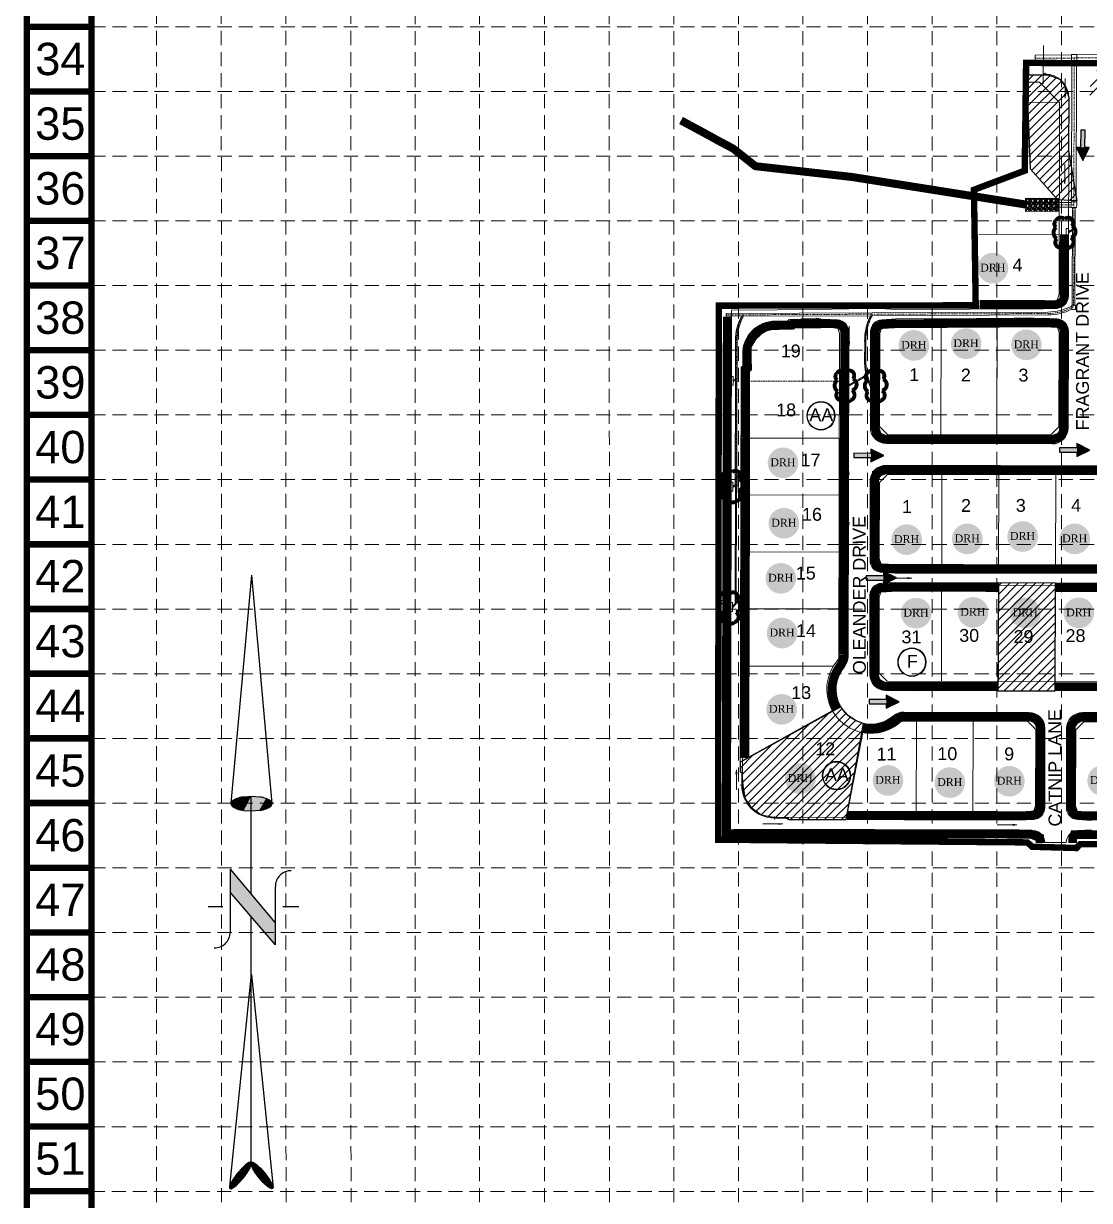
# Model space of a CAD drawing. Header units: inches. Extents: x 5975 to 9213, y 2836 to 8009.
# Drawn here: x 5977 to 7307, y 3797 to 5265 of the extents above; entities that cross this region are included whole.
import ezdxf
from ezdxf.enums import TextEntityAlignment as Align

# ---------------------------------------------------------------- set-up
doc = ezdxf.new("R2010")
doc.units = ezdxf.units.IN
doc.header["$MEASUREMENT"] = 0
for name, pattern in [('ACAD_ISO02W100', [15, 12, -3]), ('DASHED', [0.75, 0.5, -0.25]), ('DGN Style 3', [3.106412, 2.218866, -0.887546]), ('DGN Style 7', [4.437732, 1.996979, -0.887546, 0.66566, -0.887546]), ('HIDDEN', [0.375, 0.25, -0.125])]:
    doc.linetypes.add(name, pattern=pattern)
for name, color, linetype, lineweight in [('0520al - Level 11', 7, 'Continuous', 0), ('0520al - Level 14', 7, 'Continuous', 0), ('0520al - Level 3', 7, 'Continuous', 0), ('BLOCKS', 7, 'Continuous', 0), ('Level 14', 7, 'Continuous', 0), ('Level 47', 7, 'Continuous', 0), ('Level 50', 7, 'Continuous', 0), ('LOGO', 7, 'Continuous', 0), ('STORM', 5, 'Continuous', 0)]:
    doc.layers.add(name, color=color, linetype=linetype, lineweight=lineweight)
for name, color, linetype in [('ARROWS', 252, 'Continuous'), ('BASE', 7, 'Continuous'), ('EROSION BLANKETS', 84, 'Continuous'), ('GRID', 254, 'DASHED'), ('LEGEND', 7, 'Continuous'), ('LIMITS OF DISTURBANCE', 1, 'DASHED'), ('NARROW', 7, 'Continuous'), ('SODDED LOT', 2, 'Continuous')]:
    doc.layers.add(name, color=color, linetype=linetype)
doc.styles.add('DRHorton', font='dutcheb.ttf')
doc.styles.get("Standard").update_dxf_attribs({"font": 'ARIAL.TTF'})

# ---------------------------------------------------------------- blocks, each defined once
blk = doc.blocks.new('TICK')
at = {"layer": '0520al - Level 14', "color": 1, "linetype": 'Continuous', "lineweight": 0}
blk.add_line((0, -1.4), (0, 1.4), dxfattribs=at)
blk = doc.blocks.new('TICK_102')
at = {"layer": '0520al - Level 14', "color": 1, "linetype": 'Continuous', "lineweight": 0}
blk.add_line((0, -1.4), (0, 1.4), dxfattribs=at)
blk = doc.blocks.new('DRHorton')
h = blk.add_hatch(color=1)
h.paths.add_polyline_path([(78.7, 25.8, 1), (40.4, 25.8, 1)])
h.paths.add_polyline_path([(42.3, 17.9), (76.5, 17.9), (76.5, 34.9), (42.3, 34.9)], flags=24)
at = {"layer": 'BASE', "color": 176, "style": 'DRHorton'}
blk.add_text('DRH', height=9.81, dxfattribs=at).set_placement((59.4, 21.6), align=Align.CENTER)
blk = doc.blocks.new('North Arrow')
at = {"layer": 'NARROW'}
for p, q in [((32.43, 3.06), (32.43, 4.63)), ((28.77, -2.09), (34.02, 2.32)), ((36.18, 2.33), (30.46, 2.33)), ((36.16, 2.32), (31.04, -2.09)), ((0, 0), (22.36, 2)), ((39.1, 0.01), (59.96, 2.11)), ((0, 0), (22.33, -2.02)), ((31.2, -0.05), (21.66, -0.05)), ((21.66, -0.05), (21.66, -0.05)), ((57.45, -0.05), (33.41, -0.05)), ((59.83, -2.14), (39.04, -0.01)), ((57.69, -0.03), (57.77, -0.01)), ((57.77, -0.05), (57.69, -0.03)), ((28.77, -2.09), (34.95, -2.09)), ((32.43, -4.26), (32.43, -2.8))]:
    blk.add_line(p, q, dxfattribs=at)
blk.add_lwpolyline([(22.36, -2.03), (22.59, -1.93, 0.091577), (22.87, -1.44, 0.048306), (23.03, -0.75), (23.07, -0.01), (23.01, 0.82, 0.048306), (22.87, 1.42, 0.091577), (22.59, 1.91), (22.36, 2.01), (22.14, 1.91, 0.091577), (21.86, 1.42, 0.048306), (21.72, 0.82), (21.66, -0.01), (21.72, -0.83, 0.048306), (21.86, -1.44, 0.091577), (22.14, -1.93)], format="xyb", close=True, dxfattribs=at)
for points in [[(57.46, -0.03), (57.44, 0.08, -0.066818), (57.67, 0.47, -0.03073), (58.01, 0.84), (58.52, 1.29), (59.07, 1.7, -0.03073), (59.5, 1.95, -0.066818), (59.93, 2.1), (60.04, 2.06)], [(60.04, 2.06), (60.05, 1.95, -0.066818), (59.82, 1.56, -0.03073), (59.43, 1.14), (58.97, 0.74), (58.42, 0.33, -0.03073), (57.99, 0.08, -0.036692), (57.76, -0.02)], [(57.46, -0.04), (57.44, -0.15, 0.066818), (57.67, -0.54, 0.03073), (58.01, -0.9), (58.52, -1.36), (59.07, -1.77, 0.03073), (59.5, -2.02, 0.066818), (59.93, -2.17), (60.04, -2.13)], [(60.04, -2.13), (60.05, -2.01, 0.066818), (59.82, -1.63, 0.03073), (59.43, -1.2), (58.97, -0.8), (58.42, -0.4, 0.03073), (57.99, -0.15, 0.036692), (57.76, -0.05)]]:
    blk.add_lwpolyline(points, format="xyb", dxfattribs=at)
for centre, start, end in [((30.46, 3.86), 178.8769, 270), ((34.95, -3.62), 358.8769, 90)]:
    blk.add_arc(centre, 1.53, start, end, dxfattribs=at)
for points in [[(31.05, -2.09), (36.15, 2.36), (28.75, -2.06), (34.01, 2.36)], [(23.07, -0.05), (21.72, 0.82), (23.02, 0.75), (21.85, 1.42)], [(23.02, 0.75), (21.85, 1.42), (22.87, 1.44), (22.14, 1.91)], [(22.87, 1.44), (22.14, 1.91), (22.59, 1.91), (22.36, 2)], [(58.26, 1.07), (58.73, 0.57), (58.52, 1.3), (59.05, 0.81)], [(58.52, 1.3), (59.05, 0.81), (58.7, 1.42), (59.26, 0.99)], [(59.26, 1), (58.69, 1.42), (59.45, 1.15), (59, 1.65)], [(59.45, 1.15), (59, 1.65), (59.62, 1.34), (59.28, 1.82)], [(59.62, 1.34), (59.28, 1.82), (59.81, 1.55), (59.49, 1.95)], [(59.81, 1.55), (59.49, 1.95), (59.93, 1.73), (59.69, 2.04)], [(59.93, 1.73), (59.69, 2.04), (60.05, 1.94), (59.93, 2.1)], [(60.05, 1.94), (59.93, 2.1), (60.04, 2.06)], [(23.03, -0.76), (21.67, -0.05), (23.07, -0.05), (21.72, 0.82)], [(57.44, 0.08), (57.7, -0.01), (57.5, 0.21), (57.77, -0.01)], [(57.45, -0.04), (57.69, -0.02), (57.44, 0.08), (57.7, -0.01)], [(57.5, 0.21), (57.77, -0.01), (57.6, 0.39), (57.94, 0.06)], [(57.6, 0.39), (57.94, 0.06), (57.68, 0.5), (58.07, 0.13)], [(57.68, 0.5), (58.07, 0.13), (57.84, 0.66), (58.29, 0.26)], [(57.84, 0.66), (58.29, 0.26), (58.03, 0.86), (58.52, 0.41)], [(58.03, 0.86), (58.52, 0.41), (58.26, 1.07), (58.73, 0.57)], [(22.87, -1.44), (21.72, -0.87), (23.03, -0.76), (21.67, -0.05)], [(22.58, -1.93), (21.86, -1.45), (22.87, -1.44), (21.72, -0.87)], [(57.44, -0.14), (57.69, -0.02), (57.45, -0.04), (57.69, -0.02)], [(57.46, -0.19), (57.7, -0.03), (57.44, -0.14), (57.69, -0.02)], [(57.53, -0.33), (57.76, -0.05), (57.46, -0.19), (57.7, -0.03)], [(57.63, -0.48), (57.9, -0.1), (57.53, -0.33), (57.76, -0.05)], [(57.78, -0.66), (58.09, -0.2), (57.63, -0.48), (57.9, -0.1)], [(57.97, -0.87), (58.34, -0.35), (57.78, -0.66), (58.09, -0.2)], [(58.24, -1.11), (58.61, -0.54), (57.97, -0.87), (58.34, -0.35)], [(58.61, -1.43), (58.93, -0.77), (58.24, -1.11), (58.61, -0.54)], [(58.91, -1.64), (59.2, -1), (58.61, -1.43), (58.93, -0.77)], [(59.12, -1.79), (59.57, -1.36), (58.92, -1.65), (59.2, -1.01)], [(59.54, -1.32), (59.41, -1.18), (59.21, -1.01)], [(22.36, -2.01), (22.14, -1.93), (22.58, -1.93), (21.86, -1.45)], [(59.35, -1.93), (59.81, -1.62), (59.12, -1.79), (59.57, -1.36)], [(59.58, -2.05), (59.93, -1.79), (59.35, -1.93), (59.81, -1.62)], [(59.78, -2.13), (60.05, -2.01), (59.58, -2.05), (59.93, -1.79)], [(59.92, -2.17), (60.04, -2.13), (59.78, -2.13), (60.05, -2.01)]]:
    blk.add_solid(points, dxfattribs=at)
blk = doc.blocks.new('arrow')
blk.add_lwpolyline([(-67, -25.4), (-59.3, -25.4), (-59.6, -56.1), (-51.9, -56.2), (-51.6, -25.5), (-44, -25.5), (-55.3, -2.4), (-67, -25.4)], close=True)
at = {"color": 254}
for points in [[(-44, -25.5), (-67, -25.4), (-55.3, -2.4), (-67, -25.4)], [(-59.6, -56.1), (-51.9, -56.2), (-59.3, -25.4), (-51.6, -25.5)]]:
    blk.add_solid(points, dxfattribs=at)

msp = doc.modelspace()

# ---------------------------------------------------------------- hatches: boundary and pattern name
at = {"layer": 'LEGEND', "linetype": 'ACAD_ISO02W100'}
h = msp.add_hatch(dxfattribs=at)
h.set_pattern_fill('GRAVEL', color=240, scale=6.56794, style=0)
h.set_pattern_definition([(228.0128, (6759.8844, 4699.0739), (-52.54350757, -59.1114679), [0.883624, -87.47897]), (184.9697, (6759.29327, 4698.4171), (78.81528568, 6.5678828), [1.516327, -150.11634]), (132.5104, (6757.78264, 4698.28574), (65.67933802, -72.24739584), [1.06918, -105.84913]), (267.2737, (6755.22114, 4696.64376), (6.56791374, 131.3587999), [1.38083, -136.7022]), (292.8337, (6755.15546, 4695.2645), (-32.83976455, 78.8152552), [1.354014, -134.047535]), (357.2737, (6755.6809, 4694.01658), (-131.3587999, 6.56791374), [1.38083, -136.7022]), (37.6942, (6757.06017, 4693.9509), (-85.38326692, -65.67933596), [1.82608, -180.781554]), (72.2553, (6758.50511, 4695.06745), (45.97564997, 144.494653), [1.724005, -170.676594]), (121.4296, (6759.03055, 4696.70944), (-52.54357326, 85.38318607), [1.385507, -137.165336]), (175.2364, (6758.3081, 4697.89167), (72.2473451, -6.5678843), [1.58177, -77.5067]), (222.3974, (6756.73177, 4698.02303), (-78.815327054, -72.24728687), [2.04557, -202.511754]), (138.8141, (6761.7234, 4696.5781), (-45.97559864, 39.40762174), [0.69818, -69.119975]), (171.4692, (6761.19797, 4697.03784), (85.3832074, -13.13593175), [1.32828, -131.50008]), (225, (6759.8844, 4697.235), (-7e-16, -6.567942), [0.928845, -8.35962]), (203.1986, (6759.4246, 4698.023), (32.8396977, 13.1358885), [0.5002, -49.51974]), (291.8014, (6758.9649, 4697.826), (-6.5679393, 19.7038215), [0.70739, -34.66205]), (30.9638, (6759.2276, 4697.1692), (19.7038067, 13.1358961), [1.14892, -37.14842]), (161.5651, (6760.2128, 4697.7603), (13.1358826, -6.5679294), [0.830785, -19.938867]), (16.3895, (6755.15546, 4697.826), (65.67941342, 19.70377181), [1.16384, -115.22035]), (70.3462, (6756.272, 4698.1544), (-26.27172838, -72.2473529), [0.976397, -96.66305]), (293.1986, (6760.2128, 4699.0739), (-13.1358885, 32.8396977), [1.000396, -49.019544]), (343.6105, (6760.60685, 4698.1544), (-65.67941342, 19.70377181), [1.16384, -115.22035]), (339.444, (6755.1555, 4693.7539), (-32.8397116, 13.1358535), [1.12233, -54.994175]), (294.7751, (6756.20633, 4693.3598), (-32.8396482, 72.24736135), [0.940384, -93.098203]), (66.8014, (6760.27846, 4692.506), (13.1358885, 32.8396977), [1.000396, -49.019544]), (17.354, (6760.67253, 4693.42547), (-85.38323193, -26.27172348), [1.10099, -108.99775]), (69.444, (6757.0602, 4692.50596), (-13.1358535, -32.8397116), [0.561165, -55.55534]), (101.3099, (6759.8844, 4692.506), (-6.5679243, 26.2717645), [0.3349, -33.15515]), (165.9638, (6759.8187, 4692.8344), (19.7038233, -6.567927), [1.354014, -25.72629]), (186.009, (6758.5051, 4693.16275), (65.67939734, 6.56793542), [1.254805, -124.22551]), (303.6901, (6759.2276, 4696.578), (-6.5679487, 13.135877), [0.94724, -22.7338]), (353.1572, (6759.75302, 4695.78993), (111.65497409, -13.13593233), [1.65377, -163.722736]), (60.9454, (6761.395, 4695.5929), (-26.2717598, -45.9755818), [0.67621, -66.94487]), (90, (6761.7234, 4696.184), (-6.56794, 6.56794), [0.394076, -6.173864]), (120.2564, (6758.37375, 4693.3598), (26.271726, -45.9755954), [0.912444, -90.33229]), (48.0128, (6757.914, 4694.14794), (52.54350757, 59.1114679), [1.76725, -86.595345]), (0, (6759.096, 4695.4615), (6.56794, 6.56794), [1.707664, -4.860276]), (325.3048, (6760.8039, 4695.46153), (-65.67936127, 45.97563583), [1.038483, -102.80976]), (254.0546, (6761.6577, 4694.8704), (-6.5679392, -26.2717604), [0.956305, -46.85902]), (207.646, (6761.395, 4693.9509), (-124.79083052, -65.67944964), [1.55703, -154.146095]), (175.4261, (6760.01574, 4693.22843), (-85.38322234, 6.56790575), [1.647233, -163.075866])])
h.paths.add_polyline_path([(7227.2, 5030.8), (7269, 5030.7), (7269, 5047.1), (7227.2, 5047.1)])
at = {"layer": 'SODDED LOT'}
h = msp.add_hatch(dxfattribs=at)
h.set_pattern_fill('ANSI31', color=256, scale=60, style=0)
h.paths.add_polyline_path([(7351, 5804.8), (7407.4, 5803.4), (7469.7, 5804), (7467.7, 5670.6), (7383, 5670.3), (7345.2, 5671.2)])
h.paths.add_polyline_path([(7400.6, 5966.2), (7520.7, 5964.5), (7519.6, 5830.4), (7399.2, 5831.2)])
h.paths.add_polyline_path([(7405.8, 6113), (7526.6, 6111.4), (7524.2, 5978.1), (7406.2, 5978.5), (7405.8, 6111.4)])
h.paths.add_polyline_path([(7507, 6747), (7630.1, 6747.5), (7631.1, 6874.7), (7507, 6874.7)])
h.paths.add_polyline_path([(7507.5, 6684.1), (7628.4, 6683.5), (7628.5, 6649.3), (7618.6, 6630.1), (7607.2, 6620.7), (7590.1, 6616.1), (7524.7, 6615), (7513.2, 6616.6), (7508, 6622.8), (7508, 6628.5)])
h.paths.add_polyline_path([(7486.5, 6406), (7512.7, 6284.4), (7604, 6289.1), (7626, 6308), (7628.6, 6325.8), (7630.7, 6360.4), (7518, 6427), (7507, 6412.3), (7493.9, 6408.1)])
h.paths.add_polyline_path([(7316.8, 6791.6), (7244.8, 6679.9), (7298.2, 6645.2), (7363.4, 6758.6)])
h.paths.add_polyline_path([(7090.3, 6927.2), (7032.1, 6805.4), (7083.1, 6779.1), (7147.9, 6895.4)])
h.paths.add_polyline_path([(7179.8, 7077.6), (7120.7, 6953.9), (7120.7, 6946.5), (7129.6, 6941.7), (7169.6, 6917.3), (7236.9, 7049)])
h.paths.add_polyline_path([(6973.2, 7146.9), (6935.8, 7018.5), (7045.9, 6977.1), (7094.8, 7099.4), (7035.7, 7124.5)])
h.paths.add_polyline_path([(6656.9, 7225.6), (6651, 7071.5), (6709.2, 7064.7), (6722.3, 7209.9)])
h.paths.add_polyline_path([(7291.6, 5043.7), (7267.7, 5045.2), (7233.7, 5083.4), (7229.5, 5188), (7225.2, 5201.1), (7256.1, 5201.1), (7270.4, 5195.7), (7276.6, 5187.2), (7281.6, 5172.6), (7281.2, 5107)])
h.paths.add_polyline_path([(8380.6, 5174.1), (8367.6, 5174.1), (8344.1, 5199.1), (8368.6, 5174.1), (8268.5, 5173.1), (8225.4, 5176.6), (8160.4, 5181.6), (8079.9, 5182.1), (7307.5, 5175.7), (7308.3, 5191.7), (7317.1, 5206.9), (7337.1, 5212.5), (7533.1, 5214.9), (7553.1, 5209.3), (7565.1, 5214.1), (7721.2, 5214.9), (7733.2, 5210.9), (7745.2, 5216.5), (8051.4, 5218.4), (8065.8, 5214.5), (8077.7, 5217.5), (8194.4, 5217.1), (8241.7, 5210.1), (8359, 5207.3), (8368.2, 5202.3), (8374.5, 5194.6), (8378.8, 5184)])
h.paths.add_polyline_path([(8704.8, 5136.2), (8691.8, 5133.6), (8753.3, 4895), (8772.7, 4849.2), (8813.8, 4777.7), (9048.2, 4361.9), (9072.4, 4375.7), (8939.1, 4584.9), (8791.1, 4879.4), (8747.5, 5047.4), (8711.2, 5128.1)])
h.paths.add_polyline_path([(8681.5, 5186.2), (8415.5, 5185), (8417.9, 5203.7), (8426.6, 5215.3), (8445.9, 5220), (8469.2, 5220), (8474.4, 5220.6), (8676.9, 5222.9)])
h.paths.add_polyline_path([(8413.4, 4566), (8280.5, 4491.5), (8282, 4449.3), (8282.3, 4441.3), (8285.6, 4434.4), (8293.8, 4431.3), (8314.2, 4430.7), (8347.1, 4434.1), (8381.7, 4441.7), (8415.8, 4453.8), (8447.7, 4468.4), (8453.2, 4473.3), (8455.9, 4478.4), (8455.9, 4486.6), (8454.7, 4494.2)])
h.paths.add_polyline_path([(7193.8, 4567.2), (7193.1, 4432), (7264.3, 4432.7), (7264.8, 4566.8)])
h.paths.add_polyline_path([(7388, 5013.7), (7387.5, 4885.3), (7390.4, 4884.8), (7393, 4881.9), (7448.7, 4881.4), (7449.7, 5014.2)])
h.paths.add_polyline_path([(7937.3, 4711.8), (7937.5, 4577.5), (8004.2, 4576.9), (8025.4, 4578.5), (8046.5, 4586.4), (8056.7, 4593.4), (8059, 4600.4), (8058.8, 4607.1), (8056.6, 4612.2), (8004.2, 4703.6), (7999.2, 4708.4), (7993.3, 4711.1), (7985.2, 4711.8), (7943.1, 4712)])
h.paths.add_polyline_path([(8015.8, 4750.8), (8064.6, 4866.7), (8098.8, 4868.1), (8104.8, 4866.2), (8126.2, 4865.8), (8140.4, 4860.8), (8149.9, 4853), (8155.4, 4844.3), (8158.6, 4832), (8161.4, 4819.7), (8164.1, 4819.3), (8173.7, 4785), (8042.7, 4711.6), (8042.2, 4719.3), (8039, 4729.8), (8031.7, 4739.9), (8019.9, 4748.5)])
h.paths.add_polyline_path([(8286, 4402.9), (8285.6, 4269.3), (8320.6, 4269.7), (8347.3, 4271.4), (8371.6, 4273.8), (8350.2, 4407), (8339.1, 4405.4), (8323.5, 4403.8), (8309.9, 4403.3), (8289.3, 4402.9)])
h.paths.add_polyline_path([(6997, 4412.5), (6874, 4344.7), (6871.3, 4343.5), (6871.8, 4331.4), (6873.3, 4330), (6874.7, 4313.8), (6877.4, 4297.9), (6884.6, 4287.2), (6897.6, 4277.6), (6912.4, 4274.7), (6930.5, 4274), (6931.9, 4271.8), (7003.7, 4271.8), (7025.4, 4391.8), (7016, 4394.9), (7006.6, 4401.5), (7001.5, 4406.8)])

# ---------------------------------------------------------------- linework, layer by layer
at = {"layer": '0520al - Level 14', "color": 7, "linetype": 'Continuous', "lineweight": 0}
for p, q in [((7249.9, 5237.7), (7249.5, 5189.7)), ((7281, 4925.2), (7281.5, 5172.1)), ((6859.2, 4259.9), (6860.6, 4907.6)), ((6860.6, 4907.6), (6975.6, 4908.1)), ((6975.6, 4908.1), (6995.6, 4909.2)), ((6995.6, 4909.2), (7007.1, 4909.3)), ((7007.1, 4909.3), (7034.1, 4909.4)), ((7034.1, 4909.4), (7045.6, 4909.4)), ((7045.6, 4909.4), (7065.6, 4908.5)), ((7065.6, 4908.5), (7249.5, 4909.3)), ((7249.5, 4909.3), (7266.8, 4910.2)), ((6915.3, 4893.9), (6930.3, 4893.9)), ((6930.3, 4893.9), (6932.3, 4895.9)), ((6932.3, 4895.9), (6975.6, 4896.1)), ((6975.6, 4896.1), (6992.7, 4895.3)), ((7048.2, 4895.6), (7065.6, 4896.5)), ((7065.6, 4896.5), (7249.4, 4897.3)), ((7249.4, 4897.3), (7266.6, 4896.5)), ((7006.1, 4475.6), (7007, 4880.3)), ((7033.8, 4761), (7034, 4880.6)), ((7280.6, 4760.5), (7280.9, 4881.5)), ((6874.5, 4837.9), (6874.5, 4852.9)), ((6871.3, 4331.9), (6872.4, 4836)), ((6874.5, 4837.9), (6872.4, 4836)), ((7053.7, 4741), (7260.6, 4740.5)), ((7053.7, 4714), (7988.3, 4711.9)), ((7033.4, 4595.4), (7033.6, 4694)), ((7047.6, 4580.4), (7064.9, 4579.5)), ((7047.6, 4566.7), (7064.8, 4567.5)), ((7064.8, 4567.5), (8004.3, 4565.4)), ((7064.9, 4579.5), (8004.3, 4577.4)), ((7033.1, 4453.1), (7033.3, 4551.7)), ((7053, 4433), (8097, 4430.7)), ((7075.5, 4406), (7231.7, 4405.6)), ((7298.7, 4405.5), (7671.7, 4404.6)), ((7251.5, 4286.9), (7251.7, 4385.6)), ((7278.5, 4286.8), (7278.7, 4385.5)), ((6873.3, 4329.9), (6871.3, 4331.9)), ((6873.3, 4314.9), (6873.3, 4329.9)), ((6914.2, 4273.8), (6929.2, 4273.8)), ((6929.2, 4273.8), (6931.2, 4271.8)), ((6859.2, 4259.9), (7219.9, 4259.1)), ((6931.2, 4271.8), (7219.9, 4271.1)), ((7219.9, 4271.1), (7237.2, 4272)), ((7219.9, 4259.1), (7237.1, 4258.2)), ((7292.6, 4258.1), (7309.9, 4258.9)), ((7292.7, 4271.8), (7309.9, 4270.9)), ((7251.4, 4243.2), (7278.4, 4243.2))]:
    msp.add_line(p, q, dxfattribs=at)
for centre, radius, start, end in [((7337.8, 15259.8), 10058, 269.49698, 269.51038), ((6992, 4880.3), 15, 359.8714, 87.3823), ((7049, 4880.6), 15, 93.107, 179.8714), ((7265.9, 4881.5), 15, 359.8714, 87.3823), ((7053.6, 4694), 20, 89.8714, 179.8714), ((7048.3, 4551.7), 15, 92.7338, 179.8714), ((7034.5, 4434.5), 43.5, 139.6699, 209.1039), ((7034.5, 4434.5), 43.5, 209.1039, 259.238), ((7231.7, 4385.6), 20, 359.8714, 89.8714), ((7034.5, 4434.5), 43.5, 259.238, 310.0729), ((6914.3, 4314.8), 41, 179.8714, 269.8714), ((7236.5, 4286.9), 15, 272.7338, 359.8714), ((7236.4, 4243.3), 15, 359.8714, 87.009), ((7293.4, 4243.1), 15, 92.7338, 179.8714)]:
    msp.add_arc(centre, radius, start, end, dxfattribs=at)
at = {"layer": '0520al - Level 14', "color": 7, "linetype": 'Continuous', "lineweight": 0, "extrusion": (0, 0, -1)}
for centre, radius, start, end in [((-7251.5, 5172.2), 30, 90.4896, 180.1286), ((-7266, 4925.2), 15, 180.1286, 266.893), ((-6915.5, 4852.9), 41, 0.1286, 89.7525), ((-7053.8, 4761), 20, 270.1286, 0.1286), ((-7260.6, 4760.5), 20, 180.1286, 270.1286), ((-7048.4, 4595.4), 15, 272.991, 0.1286), ((-6986.1, 4475.6), 20, 180.1286, 220.3301), ((-7053.1, 4453), 20, 270.1286, 0.1286), ((-7075.4, 4386), 20, 49.9271, 90.1286), ((-7298.7, 4385.5), 20, 0.1286, 90.1286), ((-7293.5, 4286.8), 15, 272.991, 0.1286)]:
    msp.add_arc(centre, radius, start, end, dxfattribs=at)
at = {"layer": '0520al - Level 3', "color": 7, "linetype": 'Continuous', "lineweight": 0}
for p, q in [((7245.1, 5191.8), (7270, 5166.5)), ((7269.5, 4927.4), (7270, 5166.5)), ((7169.6, 5002), (7269.7, 5002.4)), ((7264.5, 4912.4), (7269.5, 4927.4)), ((7169.1, 4912), (7264.5, 4912.4)), ((6915.3, 4892.9), (6990.6, 4893.2)), ((6990.6, 4893.2), (6995.5, 4878.2)), ((7050.6, 4893.4), (7045.5, 4878.4)), ((7050.6, 4893.4), (7264.4, 4894.4)), ((7121.8, 4752.4), (7122.1, 4893.7)), ((7191.8, 4752.2), (7192.1, 4894.1)), ((7264.4, 4894.4), (7269.4, 4879.4)), ((6994.6, 4472.4), (6995.5, 4878.2)), ((7045.3, 4762.5), (7045.5, 4878.4)), ((7269.1, 4762), (7269.4, 4879.4)), ((6874.3, 4314.9), (6875.5, 4852.9)), ((7055.3, 4752.5), (7045.3, 4762.5)), ((7259.1, 4752), (7269.1, 4762)), ((6995.2, 4747.7), (6875.3, 4747.9)), ((7055.3, 4752.5), (7259.1, 4752)), ((7055.1, 4702.5), (7045.1, 4692.5)), ((7055.1, 4702.5), (7983.2, 4700.4)), ((7122.9, 4582.3), (7123.1, 4702.3)), ((7193.9, 4582.2), (7194.1, 4702.2)), ((7264.9, 4582), (7265.1, 4702)), ((7044.9, 4597.5), (7045.1, 4692.5)), ((6995.1, 4676.7), (6875.1, 4676.9)), ((6994.9, 4605.7), (6874.9, 4605.9)), ((7049.9, 4582.5), (7044.9, 4597.5)), ((7049.9, 4582.5), (8004.3, 4580.4)), ((7049.8, 4564.5), (7044.8, 4549.5)), ((7049.8, 4564.5), (8004.3, 4562.4)), ((7122.6, 4444.3), (7122.8, 4564.3)), ((7193.6, 4444.2), (7193.8, 4564.2)), ((7264.6, 4444), (7264.8, 4564)), ((7044.6, 4454.5), (7044.8, 4549.5)), ((6994.8, 4534.7), (6874.8, 4534.9)), ((6987.6, 4463.2), (6874.6, 4463.4)), ((7044.6, 4454.5), (7054.6, 4444.5)), ((7054.6, 4444.5), (8095.6, 4442.2)), ((6986.5, 4407.8), (6874.3, 4345.4)), ((7072.2, 4394.5), (7230.2, 4394.1)), ((7090.9, 4274.4), (7091.2, 4394.4)), ((7161.9, 4274.3), (7162.2, 4394.3)), ((7230.2, 4394.1), (7240.2, 4384.1)), ((7300.2, 4394), (7290.2, 4384)), ((7300.2, 4394), (7670.2, 4393.1)), ((7024.3, 4380.5), (7004.1, 4274.6)), ((7240, 4289.1), (7240.2, 4384.1)), ((7290, 4289), (7290.2, 4384)), ((7234.9, 4274.1), (7240, 4289.1)), ((7294.9, 4274), (7290, 4289)), ((6914.2, 4274.8), (7234.9, 4274.1)), ((7294.9, 4274), (7674.9, 4273.1))]:
    msp.add_line(p, q, dxfattribs=at)
at = {"layer": '0520al - Level 3', "color": 7, "linetype": 'DGN Style 3', "lineweight": 0}
msp.add_line((6995.4, 4818.7), (6875.4, 4818.9), dxfattribs=at)
at = {"layer": '0520al - Level 3', "color": 7, "linetype": 'Continuous', "lineweight": 0, "flags": 128}
for points in [[(7245.1, 5191.8), (7226.4, 5191.9)], [(7270, 5166.5), (7226.3, 5166.9)]]:
    msp.add_lwpolyline(points, dxfattribs=at)
at = {"layer": '0520al - Level 3', "color": 7, "linetype": 'Continuous', "lineweight": 0, "extrusion": (0, 0, -1)}
msp.add_arc((-6915.5, 4852.9), 40, 0.1286, 89.7525, dxfattribs=at)
at = {"layer": '0520al - Level 3', "color": 7, "linetype": 'Continuous', "lineweight": 0}
for centre, radius, start, end in [((7034.5, 4434.5), 55, 136.5296, 313.2131), ((6914.3, 4314.8), 40, 179.8714, 269.8714)]:
    msp.add_arc(centre, radius, start, end, dxfattribs=at)
at = {"layer": 'BASE', "const_width": 8.07}
for points in [[(9209.4, 2839.7), (9209.4, 8005.2), (5981, 8005.2), (5981, 2839.7)], [(9128.7, 2920.4), (9128.7, 7924.4), (6061.7, 7924.4), (6061.7, 2920.4)]]:
    msp.add_lwpolyline(points, close=True, dxfattribs=at)
for points in [[(6061.7, 5261), (5981, 5261)], [(6061.7, 5180.3), (5981, 5180.3)], [(6061.7, 5099.6), (5981, 5099.6)], [(6061.7, 5018.9), (5981, 5018.9)], [(6061.7, 4938.2), (5981, 4938.2)], [(6061.7, 4857.5), (5981, 4857.5)], [(6061.7, 4776.8), (5981, 4776.8)], [(6061.7, 4696.1), (5981, 4696.1)], [(6061.7, 4615.3), (5981, 4615.3)], [(6061.7, 4534.6), (5981, 4534.6)], [(6061.7, 4453.9), (5981, 4453.9)], [(6061.7, 4373.2), (5981, 4373.2)], [(6061.7, 4292.5), (5981, 4292.5)], [(6061.7, 4211.8), (5981, 4211.8)], [(6061.7, 4131.1), (5981, 4131.1)], [(6061.7, 4050.4), (5981, 4050.4)], [(6061.7, 3969.7), (5981, 3969.7)], [(6061.7, 3889), (5981, 3889)], [(6061.7, 3808.2), (5981, 3808.2)]]:
    msp.add_lwpolyline(points, dxfattribs=at)
at = {"layer": 'BLOCKS'}
for centre, radius in [((6972.2, 4775.7), 17.8), ((6972.1, 4775.7), 17), ((7085.7, 4468.3), 17.8), ((7085.7, 4468.2), 17), ((6991.6, 4326.8), 17.8), ((6991.5, 4326.7), 17)]:
    msp.add_circle(centre, radius, dxfattribs=at)
at = {"layer": 'EROSION BLANKETS', "const_width": 11}
for points in [[(7275.8, 5002.2), (7275.7, 4923), (7274.1, 4919), (7271.1, 4916.4), (7265.7, 4914.4), (7170.2, 4914.7)], [(6855.2, 4899.5), (6855.2, 4868.4), (6853.8, 4252.5), (6873.1, 4254.6), (7234.3, 4253.7), (7245.2, 4249.3), (7245.6, 4245.3), (7245.6, 4242.8)], [(6878.3, 4748.1), (6877.2, 4348.8)], [(7937.7, 4706.3), (7052.3, 4708.2), (7044.7, 4705.6), (7040.4, 4700.6), (7038.9, 4693.7), (7039.5, 4680.9), (7039.2, 4594.8), (7041.4, 4589), (7047.4, 4585.5), (7056.1, 4585.5), (7062.7, 4585.2), (7064.8, 4585.2), (7774.9, 4584), (7936.9, 4583.3)], [(7193.5, 4561.5), (7064.5, 4561.8), (7045.9, 4560.6), (7041.3, 4557.7), (7038.9, 4553.8), (7039.1, 4549), (7038.7, 4453.4), (7040.6, 4445.3), (7043.3, 4442.4), (7048.5, 4439.2), (7051.9, 4438.3), (7053.3, 4438.2), (7193.9, 4438)], [(7264.3, 4437.8), (8098.2, 4436.5), (8106.7, 4439.7), (8110.2, 4444.7), (8111.4, 4450), (8111.2, 4457.2), (8105.4, 4496.3), (8097.2, 4522.6), (8085.2, 4549.6), (8074.3, 4569.3), (8071, 4573.2), (8064.8, 4574.5), (8059.4, 4572.5), (8040.9, 4565.3), (8024.4, 4561), (8013.1, 4559.8), (8000.3, 4559.8), (7264.6, 4561.4)], [(7286.4, 4242.8), (7286.4, 4248.2), (7288.2, 4253), (7295.5, 4253), (7670.3, 4252.6), (7677.2, 4252.2), (7682.7, 4250.4), (7683.8, 4248.2), (7685.2, 4241.7)]]:
    msp.add_lwpolyline(points, dxfattribs=at)
for points in [[(6878.2, 4748.2), (6878, 4833.2), (6880.5, 4835.2), (6880, 4858.7, -0.12968), (6881.4, 4864.6), (6887.9, 4875.1), (6896.4, 4882.8), (6903.8, 4886.7), (6911.7, 4888.4), (6918.8, 4888.4), (6932.3, 4888.7), (6936, 4888.8), (6937, 4890.3), (6987.7, 4890.6), (6996.3, 4889.2), (7000, 4885.9), (7001.6, 4882.3), (7001.8, 4877.4), (7001.3, 4747.5)], [(6992, 4410.1, -0.295957), (6995.7, 4462.8, 0.174742), (7000.4, 4477.9), (7001.1, 4747.6)], [(7004.8, 4277.3), (7227, 4276.8), (7237.5, 4277.5), (7242.8, 4280.2), (7245.1, 4284.4), (7245.7, 4289.7), (7245.9, 4386.4), (7244.5, 4392.1), (7240.7, 4397), (7234.5, 4399.8), (7228.8, 4400), (7074.2, 4400.2), (7068.5, 4398.8), (7065.6, 4396.3, -0.230007), (7024.4, 4386.1, -0.230007)]]:
    msp.add_lwpolyline(points, format="xyb", dxfattribs=at)
for points in [[(7267.2, 4891), (7251.6, 4891.7), (7062.9, 4890.5), (7046.8, 4889.5), (7042.5, 4886.8), (7039.7, 4882.4), (7040, 4878.4), (7039.4, 4761.5), (7042.2, 4752.3), (7045, 4749.2), (7052.2, 4746.3), (7058.7, 4746.5), (7262, 4746.3), (7270.5, 4749.5), (7274.4, 4754.9), (7275.1, 4762.1), (7275.5, 4881.9), (7274.3, 4886.7), (7271.5, 4889.1), (7269.4, 4890.2)], [(7670, 4398.4), (7296.5, 4399.7), (7289.1, 4396), (7284.9, 4389.5), (7284.2, 4383.4), (7284.4, 4285.7), (7286.9, 4280.5), (7291.8, 4277.1), (7304.4, 4276.6), (7661.4, 4275.9), (7679.5, 4276.8), (7682.5, 4278.6), (7686.4, 4283.7), (7686, 4287), (7685.8, 4384.7), (7684.4, 4392.4), (7680.2, 4396), (7674.1, 4398.7), (7671.8, 4398.5)]]:
    msp.add_lwpolyline(points, close=True, dxfattribs=at)
at = {"layer": 'GRID', "color": 252, "linetype": 'HIDDEN', "lineweight": 0, "ltscale": 70}
for p, q in [((6143.1, 3243.3), (6142.7, 7921.4)), ((6224.2, 3243.3), (6223.2, 7921.4)), ((6304.6, 3243.3), (6303.9, 7921.2)), ((6385.8, 3243.3), (6384.5, 7921)), ((6465.8, 3243.2), (6465.4, 7921.7)), ((6546, 3243.2), (6546.2, 7921.5)), ((6627.3, 3243.2), (6626.9, 7921.2)), ((6708.3, 3243.2), (6707.5, 7921.3)), ((6788.4, 3243.2), (6788.4, 7921.2)), ((6869.3, 3243.2), (6869.2, 7921.2)), ((6949.5, 3243.2), (6949.7, 7921.2)), ((7030.2, 3243.1), (7030.7, 7921.1)), ((7110.9, 3243.1), (7110.9, 7924.4)), ((7191.6, 3243.1), (7191.6, 7924.4)), ((7272.3, 3243.1), (7272.3, 7924.4)), ((6061.7, 5261), (9128.7, 5261)), ((6061.7, 5180.3), (9128.7, 5180.3)), ((6061.7, 5099.6), (9128.7, 5099.6)), ((6061.7, 5018.9), (9128.7, 5018.9)), ((6061.7, 4938.2), (9128.7, 4938.2)), ((6061.7, 4857.5), (9128.7, 4857.5)), ((6061.7, 4776.8), (9128.7, 4776.8)), ((6061.7, 4696.1), (9128.7, 4696.1)), ((6061.7, 4615.3), (9128.7, 4615.3)), ((6061.7, 4534.6), (9128.7, 4534.6)), ((6061.7, 4453.9), (9128.7, 4453.9)), ((6061.7, 4373.2), (9128.7, 4373.2)), ((6061.7, 4292.5), (9128.7, 4292.5)), ((6061.7, 4211.8), (9128.7, 4211.8)), ((6061.7, 4131.1), (9128.7, 4131.1)), ((6061.7, 4050.4), (9128.7, 4050.4)), ((6061.7, 3969.7), (9128.7, 3969.7)), ((6060.9, 3888.7), (9127.9, 3888.7)), ((6060.9, 3808), (9127.9, 3808))]:
    msp.add_line(p, q, dxfattribs=at)
at = {"layer": 'LEGEND', "color": 240, "linetype": 'Continuous', "const_width": 0.821}
msp.add_lwpolyline([(7227.2, 5030.8), (7269, 5030.7), (7269, 5047.1), (7227.2, 5047.1)], close=True, dxfattribs=at)
at = {"layer": 'LEGEND', "color": 170, "ltscale": 100, "const_width": 4.84}
for points in [[(7266.7, 4996.7, 0.520567), (7266.7, 4996.7, 0.765195), (7272.2, 4985.7, 0.417879), (7282.1, 4985.7, 0.6649), (7284.1, 4998.2, 0.744833), (7285.2, 5012.3, 0.975642), (7276.2, 5021.1, 0.520567), (7265.2, 5018.9, 0.520567), (7265.9, 5010.9, 0.540264), (7266.7, 4996.7)], [(6993.4, 4806, 0.520567), (6993.4, 4806, 0.765195), (6998.9, 4795.1, 0.417879), (7008.9, 4795, 0.6649), (7010.8, 4807.5, 0.744833), (7012, 4821.6, 0.975642), (7002.9, 4830.4, 0.520567), (6991.9, 4828.3, 0.520567), (6992.7, 4820.2, 0.540264), (6993.4, 4806)], [(7031.1, 4805.7, 0.520567), (7031.1, 4805.7, 0.765195), (7036.6, 4794.7, 0.417879), (7046.5, 4794.6, 0.6649), (7048.4, 4807.2, 0.744833), (7049.6, 4821.3, 0.975642), (7040.5, 4830.1, 0.520567), (7029.6, 4827.9, 0.520567), (7030.3, 4819.9, 0.540264), (7031.1, 4805.7)], [(6851.8, 4680.8, 0.520567), (6851.8, 4680.8, 0.765195), (6857.3, 4669.8, 0.417879), (6867.2, 4669.7, 0.6649), (6869.1, 4682.3, 0.744833), (6870.3, 4696.4, 0.975642), (6861.2, 4705.2, 0.520567), (6850.3, 4703, 0.520567), (6851, 4695, 0.540264), (6851.8, 4680.8)], [(6848.7, 4529.2, 0.520567), (6848.7, 4529.2, 0.765195), (6854.2, 4518.3, 0.417879), (6864.1, 4518.2, 0.6649), (6866.1, 4530.7, 0.744833), (6867.2, 4544.8, 0.975642), (6858.1, 4553.6, 0.520567), (6847.2, 4551.5, 0.520567), (6847.9, 4543.4, 0.540264), (6848.7, 4529.2)]]:
    msp.add_lwpolyline(points, format="xyb", close=True, dxfattribs=at)
at = {"layer": 'Level 14', "color": 1, "linetype": 'Continuous', "lineweight": 0}
msp.add_line((6914.2, 4271.8), (6914.2, 4275.8), dxfattribs=at)
at = {"layer": 'Level 50', "color": 7, "linetype": 'Continuous', "lineweight": 13}
for p, q in [((7276.8, 5171.8), (7276.8, 5196.6)), ((7276, 5177.1), (7276.8, 5171.8)), ((7276.8, 5171.8), (7277.5, 5177.1)), ((7276.4, 5064.9), (7276.4, 5089.7)), ((7275.7, 5070.3), (7276.4, 5064.9)), ((7276.4, 5064.9), (7277.1, 5070.3)), ((7277.3, 4996.6), (7276.6, 4991.3)), ((7277.3, 4996.6), (7277.3, 4971.8)), ((7278.1, 4991.3), (7277.3, 4996.6)), ((6972, 4896.7), (6947.2, 4896.7)), ((6972, 4896.7), (6966.7, 4897.4)), ((6966.7, 4895.9), (6972, 4896.7)), ((7238.3, 4897.3), (7213.5, 4897.3)), ((7238.3, 4897.3), (7232.9, 4898)), ((7232.9, 4896.6), (7238.3, 4897.3)), ((7007.2, 4862.9), (7007.2, 4887.7)), ((7038, 4862.9), (7038, 4887.7)), ((7006.5, 4868.3), (7007.2, 4862.9)), ((7007.2, 4862.9), (7007.9, 4868.3)), ((7037.3, 4868.3), (7038, 4862.9)), ((7038, 4862.9), (7038.7, 4868.3)), ((7279.8, 4793.2), (7279, 4787.8)), ((7279.8, 4793.2), (7279.8, 4768.4)), ((7280.5, 4787.8), (7279.8, 4793.2)), ((7093.1, 4742), (7068.3, 4742)), ((7093.1, 4742), (7087.7, 4742.7)), ((7087.7, 4741.3), (7093.1, 4742)), ((6869, 4704), (6868.3, 4698.6)), ((6869, 4704), (6869, 4679.2)), ((6869.7, 4698.7), (6869, 4704)), ((7006.5, 4707.7), (7005.8, 4702.3)), ((7006.5, 4707.7), (7006.5, 4682.9)), ((7007.2, 4702.3), (7006.5, 4707.7)), ((7036.6, 4706.7), (7035.9, 4701.3)), ((7036.6, 4706.7), (7036.6, 4681.9)), ((7037.3, 4701.4), (7036.6, 4706.7)), ((7095, 4711.7), (7070.2, 4711.7)), ((7095, 4711.7), (7089.7, 4712.5)), ((7089.7, 4711), (7095, 4711.7)), ((7006.6, 4637.4), (7006.6, 4662.2)), ((7036.4, 4637.4), (7036.4, 4662.2)), ((7005.8, 4642.8), (7006.6, 4637.4)), ((7006.6, 4637.4), (7007.3, 4642.8)), ((7035.7, 4642.8), (7036.4, 4637.4)), ((7036.4, 4637.4), (7037.1, 4642.8)), ((7085.5, 4573.1), (7060.7, 4573.1)), ((7085.5, 4573.1), (7080.1, 4573.8)), ((7080.1, 4572.3), (7085.5, 4573.1)), ((7099.5, 4433.4), (7074.7, 4433.4)), ((7099.5, 4433.4), (7094.2, 4434.1)), ((7094.2, 4432.7), (7099.5, 4433.4)), ((7098.3, 4403.8), (7073.5, 4403.8)), ((7098.3, 4403.8), (7092.9, 4404.5)), ((7092.9, 4403), (7098.3, 4403.8)), ((7249.8, 4378), (7249.1, 4372.6)), ((7249.8, 4378), (7249.8, 4353.2)), ((7250.5, 4372.6), (7249.8, 4378)), ((7283.2, 4375.6), (7282.5, 4370.2)), ((7283.2, 4375.6), (7283.2, 4350.8)), ((7283.9, 4370.2), (7283.2, 4375.6)), ((6866.6, 4333.8), (6865.9, 4328.4)), ((6866.6, 4333.8), (6866.6, 4309)), ((6867.3, 4328.4), (6866.6, 4333.8)), ((6924.4, 4266.4), (6899.6, 4266.4)), ((6924.4, 4266.4), (6919, 4267.1)), ((6919, 4265.7), (6924.4, 4266.4)), ((7216.8, 4265.2), (7192, 4265.2)), ((7216.8, 4265.2), (7211.5, 4266)), ((7211.5, 4264.5), (7216.8, 4265.2))]:
    msp.add_line(p, q, dxfattribs=at)
at = {"layer": 'LIMITS OF DISTURBANCE', "ltscale": 60, "const_width": 8}
msp.add_lwpolyline([(7673.6, 4242.6), (7295.6, 4241.2), (7291.2, 4236.4), (7235.6, 4238), (7229.9, 4243.4), (6843.8, 4246.8), (6844.7, 4913.1), (7165.3, 4913.5), (7163.1, 5057.7), (7226.5, 5081.5), (7228.2, 5216), (7420.9, 5215)], dxfattribs=at)
at = {"layer": 'SODDED LOT'}
for points in [[(7291.6, 5043.7), (7267.7, 5045.2), (7233.7, 5083.4), (7229.5, 5188), (7225.2, 5201.1), (7256.1, 5201.1), (7270.4, 5195.7), (7276.6, 5187.2), (7281.6, 5172.6), (7281.2, 5107)], [(7193.8, 4567.2), (7193.1, 4432), (7264.3, 4432.7), (7264.8, 4566.8)], [(6997, 4412.5), (6874, 4344.7), (6871.3, 4343.5), (6871.8, 4331.4), (6873.3, 4330), (6874.7, 4313.8), (6877.4, 4297.9), (6884.6, 4287.2), (6897.6, 4277.6), (6912.4, 4274.7), (6930.5, 4274), (6931.9, 4271.8), (7003.7, 4271.8), (7025.4, 4391.8), (7016, 4394.9), (7006.6, 4401.5), (7001.5, 4406.8)]]:
    msp.add_lwpolyline(points, close=True, dxfattribs=at)
at = {"layer": 'STORM', "color": 170, "linetype": 'Continuous', "lineweight": 0}
for p, q in [((7239.6, 5225.7), (7239.7, 5217.7)), ((7284.7, 5226.6), (7284.7, 5217.6)), ((7285.2, 5217.6), (7284.8, 5042.5)), ((7291.2, 5217.6), (7290.8, 5042.5)), ((7291.7, 5226.6), (7291.7, 5217.6)), ((7264.8, 5042), (7264.7, 5036)), ((7284.3, 5042), (7264.8, 5042)), ((7291.3, 5042.5), (7284.3, 5042.5)), ((7284.2, 5036), (7264.7, 5036)), ((7291.2, 5035.5), (7284.2, 5035.5)), ((7286, 5035.5), (7285.7, 4913.5)), ((7289.5, 5035.5), (7289.2, 4913.5)), ((7281.2, 5005.9), (7285.9, 5008.6)), ((7281.2, 5004.1), (7285.9, 5006.9)), ((7255.4, 4905.1), (7036.1, 4904.1)), ((7285.2, 4913.5), (7285.2, 4908.3)), ((7285.2, 4913.5), (7289.7, 4913.5)), ((7285.2, 4908.3), (7289.7, 4908.2)), ((7289.7, 4913.5), (7289.7, 4908.2)), ((7036.1, 4904.1), (6853.7, 4903.3)), ((6853.7, 4903.3), (6853.7, 4899.8)), ((7036.1, 4900.6), (6853.7, 4899.8)), ((7255.4, 4901.6), (7036.1, 4900.6)), ((7026.8, 4869), (7026.7, 4841.4)), ((7026.8, 4869), (7026.8, 4869)), ((7028.3, 4869), (7028.2, 4841.4)), ((7028.3, 4869), (7028.3, 4869)), ((7026.7, 4835.3), (7026.7, 4835.3)), ((7028.2, 4835.3), (7028.2, 4835.3)), ((6859.4, 4813.7), (6859.4, 4824.7)), ((6862.4, 4824.7), (6859.4, 4824.7)), ((6862.4, 4813.7), (6862.4, 4824.7)), ((6865.3, 4821.7), (6862.4, 4820.1)), ((6865.3, 4820), (6862.4, 4818.4)), ((6865.3, 4818.5), (6867.5, 4818.5)), ((7028.4, 4826.6), (7006.9, 4814.2)), ((7028.8, 4825.1), (7006.9, 4812.5)), ((6862.4, 4813.7), (6859.4, 4813.7)), ((6859.1, 4681.7), (6859.1, 4692.7)), ((6862.1, 4692.7), (6859.1, 4692.7)), ((6862.1, 4681.7), (6862.1, 4692.7)), ((6865.2, 4689.9), (6862.1, 4688.1)), ((6865.2, 4688.2), (6862.1, 4686.4)), ((6865.4, 4686.5), (6865, 4541.5)), ((6865.2, 4686.5), (6867, 4686.5)), ((6866.9, 4686.5), (6866.5, 4540.9)), ((6862.1, 4681.7), (6859.1, 4681.7)), ((6858.8, 4531.7), (6858.8, 4542.7)), ((6861.8, 4542.7), (6858.8, 4542.7)), ((6861.8, 4531.7), (6861.8, 4542.7)), ((6865, 4541.5), (6861.8, 4538.3)), ((6866.5, 4540.9), (6861.8, 4536.2)), ((6861.8, 4531.7), (6858.8, 4531.7))]:
    msp.add_line(p, q, dxfattribs=at)
at = {"layer": 'STORM', "color": 170, "linetype": 'DGN Style 7', "lineweight": 0}
for p, q in [((7287.8, 5039), (7264.8, 5039)), ((7281.2, 5005), (7287.7, 5008.7)), ((6866.4, 4821.5), (6862.4, 4819.2)), ((7029.3, 4826.2), (7006.9, 4813.4)), ((6866.1, 4689.5), (6862.1, 4687.2))]:
    msp.add_line(p, q, dxfattribs=at)
at = {"layer": 'STORM', "color": 170, "linetype": 'DGN Style 7', "lineweight": 0, "flags": 128}
msp.add_lwpolyline([(8729.4, 5150.6), (8680.8, 5233.1), (8465.5, 5231.4), (8069.4, 5228.3), (7738.4, 5225.7), (7554.1, 5224.2), (7288.2, 5222.1), (7239.6, 5221.7)], dxfattribs=at)
at = {"layer": 'STORM', "color": 170, "linetype": 'Continuous', "lineweight": 0, "flags": 128}
for points in [[(7554, 5228.2), (7291.7, 5226.1)], [(7284.7, 5226.1), (7239.6, 5225.7)], [(7284.7, 5218.1), (7239.7, 5217.7)], [(7291.7, 5226.6), (7284.7, 5226.6)], [(7291.7, 5217.6), (7284.7, 5217.6)], [(7554.1, 5220.2), (7291.7, 5218.1)], [(7284.3, 5042.5), (7284.3, 5039), (7284.2, 5035.5)], [(7291.3, 5042.5), (7291.3, 5039), (7291.2, 5035.5)], [(6865.5, 4818.5), (6865.2, 4689.5), (6865.2, 4686.5)], [(6867.3, 4818.5), (6867, 4689.5), (6867, 4686.5)]]:
    msp.add_lwpolyline(points, dxfattribs=at)
at = {"layer": 'STORM', "color": 170, "linetype": 'DGN Style 7', "lineweight": 0, "flags": 128}
for points in [[(7288.2, 5222.1), (7287.8, 5039), (7287.7, 5008.7), (7287.5, 4912, -0.129983), (7255.4, 4903.3), (7036.1, 4902.4), (6875.1, 4901.7), (6853.7, 4901.6)], [(6875.1, 4901.7, 0.129985), (6866.5, 4869.6), (6866.5, 4869.6), (6866.4, 4821.5), (6866.1, 4689.5), (6865.8, 4541.2), (6861.8, 4537.2)], [(7036.1, 4902.4, 0.13484), (7027.5, 4869), (7027.5, 4869), (7027.5, 4841.4, 0.05905), (7029.3, 4826.2, 0.052907), (7033.9, 4813.3)]]:
    msp.add_lwpolyline(points, format="xyb", dxfattribs=at)
at = {"layer": 'STORM', "color": 170, "linetype": 'DGN Style 7', "lineweight": 0, "const_width": 10, "flags": 128}
msp.add_lwpolyline([(6797.5, 5144.2), (6827.3, 5128.1), (6844.6, 5118.6), (6862.7, 5109), (6890.4, 5087.1), (7011.1, 5073.6), (7229.5, 5039)], dxfattribs=at)
at = {"layer": 'STORM', "color": 170, "linetype": 'Continuous', "lineweight": 0, "flags": 128}
for points in [[(7278.2, 5000.5), (7278.2, 5009.5), (7281.2, 5009.5), (7281.2, 5000.5)], [(7006.9, 4818.9), (7003.9, 4818.9), (7003.9, 4807.9), (7006.9, 4807.9)], [(7036.9, 4807.8), (7036.9, 4818.8), (7033.9, 4818.8), (7033.9, 4807.8)]]:
    msp.add_lwpolyline(points, close=True, dxfattribs=at)
for points in [[(6872.9, 4899.9, 0.119846), (6865.4, 4869.6), (6865.4, 4869.6), (6865.3, 4821.5), (6865.3, 4818.5)], [(6875.4, 4899.9, 0.124564), (6867.6, 4869.6), (6867.6, 4869.6), (6867.5, 4821.5), (6867.5, 4818.5)]]:
    msp.add_lwpolyline(points, format="xyb", dxfattribs=at)
at = {"layer": 'STORM', "color": 170, "linetype": 'Continuous', "lineweight": 0, "extrusion": (0, 0, -1)}
for radius, start in [(63.2, 241.5567), (66.8, 243.1805)]:
    msp.add_arc((-7255.1, 4968.3), radius, start, 269.7525, dxfattribs=at)
at = {"layer": 'STORM', "color": 170, "linetype": 'Continuous', "lineweight": 0}
for centre, radius, start, end in [((7092.5, 4870.1), 65.8, 152.3637, 180.9654), ((7092.5, 4870.1), 64.2, 151.6535, 180.9654), ((7092.5, 4841.5), 65.8, 180.0804, 193.5992), ((7092.5, 4841.5), 64.2, 180.0829, 193.5992), ((7092.5, 4841.5), 65.8, 193.5992, 207.0307), ((7092.5, 4841.5), 64.2, 193.5992, 204.2951)]:
    msp.add_arc(centre, radius, start, end, dxfattribs=at)

# ---------------------------------------------------------------- block references
at = {"layer": '0520al - Level 14', "color": 7, "linetype": 'Continuous', "lineweight": 0}
for name, p, xscale, yscale, zscale, rotation in [('TICK_102', (7251.8, 5202.2), 1.00004641915263, 1.000046419153023, 1.000046419152989, 179.5064280786447), ('TICK', (6873.3, 4314.9), 1.000012023727386, 1.000012023727322, 1.00001202372729, 89.86659912459457)]:
    msp.add_blockref(name, p, dxfattribs=dict(at, xscale=xscale, yscale=yscale, zscale=zscale, rotation=rotation))
at = {"layer": 'ARROWS', "zscale": 0.6999719999999999}
for p, xscale, yscale, rotation in [((7260.2, 5092.5), 0.6999720000006497, 0.6999720000014823, 180.1982317764548), ((7052.5, 4687.4), 0.6999720000004895, 0.6999720000011962, 270.2618393338951), ((7309.5, 4694.1), 0.6999720000004895, 0.6999720000011962, 270.2618393338951), ((7068.1, 4534.6), 0.6999720000004895, 0.6999720000011962, 270.2618393338951), ((7071.7, 4380.1), 0.6999720000004895, 0.699972000001253, 270.2618393338951)]:
    msp.add_blockref('arrow', p, dxfattribs=dict(at, xscale=xscale, yscale=yscale, rotation=rotation))
at = {"layer": 'BASE', "xscale": 12.75, "yscale": 12.75, "zscale": 12.75, "rotation": 270}
msp.add_blockref('North Arrow', (6261.5, 4576.9), dxfattribs=at)
at = {"layer": 'LOGO'}
for p in [(7127.2, 4934.1), (7028.6, 4837.7), (7093.8, 4839.8), (7169, 4838.4), (6865.3, 4691.2), (6866.4, 4615.8), (7019.6, 4595.4), (7095.3, 4596.3), (7164.3, 4599.2), (7229.4, 4596.3), (6862.5, 4547.1), (7031.4, 4503.6), (7102.4, 4504.6), (7167.7, 4504), (7234.4, 4504), (6864.2, 4478.8), (6863.6, 4383.6), (6886.9, 4297.3), (6996.3, 4295), (7073.5, 4292.2), (7147.8, 4293.9), (7264.2, 4294.7)]:
    msp.add_blockref('DRHorton', p, dxfattribs=at)

# ---------------------------------------------------------------- texts
at = {"layer": '0520al - Level 11', "color": 7, "linetype": 'Continuous', "lineweight": 0}
for s, p in [('4', (7217.5, 4955.8)), ('19', (6934.5, 4848.6)), ('1', (7088.6, 4819)), ('2', (7153, 4818.5)), ('3', (7224.9, 4818.5)), ('18', (6928.7, 4775)), ('17', (6959.2, 4712.6)), ('1', (7079.6, 4654.5)), ('2', (7153.2, 4655.8)), ('3', (7221.6, 4655.9)), ('4', (7290.6, 4656)), ('16', (6961, 4644.7)), ('15', (6953.2, 4571.4)), ('14', (6953.5, 4499.6)), ('30', (7157.2, 4493.7)), ('29', (7225, 4492.2)), ('28', (7289.9, 4493.4)), ('31', (7085.1, 4491.8)), ('13', (6947.5, 4422.3)), ('12', (6977.5, 4352.2)), ('11', (7053.9, 4345.6)), ('10', (7129.9, 4346.1)), ('9', (7207.1, 4345.8))]:
    msp.add_text(s, height=16, rotation=0.1686, dxfattribs=at).set_placement(p, align=Align.CENTER)
at = {"layer": 'BASE'}
for s, p in [('34', (6022.9, 5220.9)), ('35', (6022.9, 5140.2)), ('36', (6022.9, 5059.5)), ('37', (6022.9, 4978.8)), ('38', (6022.9, 4898.1)), ('39', (6022.9, 4817.4)), ('40', (6022.9, 4736.7)), ('41', (6022.9, 4655.9)), ('42', (6022.8, 4575.6)), ('43', (6022.9, 4494.5)), ('44', (6022.9, 4413.8)), ('45', (6022.9, 4333.1)), ('46', (6022.9, 4252.4)), ('47', (6022.9, 4171.7)), ('48', (6022.9, 4091)), ('49', (6022.9, 4010.5)), ('50', (6022.9, 3929.8)), ('51', (6022.9, 3849))]:
    msp.add_text(s, height=40.35, dxfattribs=at).set_placement(p, align=Align.MIDDLE_CENTER)
at = {"layer": 'Level 47', "color": 7, "linetype": 'Continuous', "lineweight": 0}
msp.add_text('FRAGRANT DRIVE', height=16, rotation=90.0889, dxfattribs=at).set_placement((7290.5, 4856.2), align=Align.TOP_CENTER)
for s, rotation, p in [('AA', 0.1686, (6972.6, 4768.9)), ('OLEANDER DRIVE', 90.0897, (7028, 4552)), ('F', 0.1686, (7086.2, 4461.4)), ('CATNIP LANE', 90.0897, (7272.1, 4336.5)), ('AA', 0.1686, (6992, 4320))]:
    msp.add_text(s, height=16, rotation=rotation, dxfattribs=at).set_placement(p, align=Align.CENTER)

doc.saveas('drawing.dxf')
